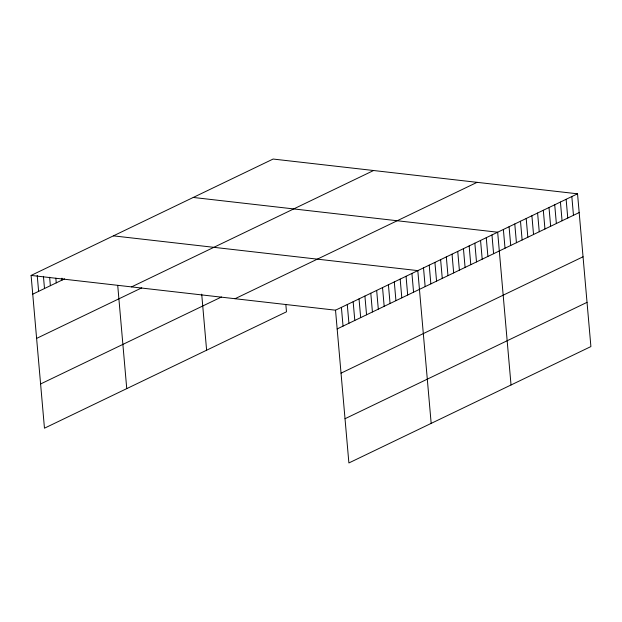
<?xml version="1.0" encoding="UTF-8"?>
<svg xmlns="http://www.w3.org/2000/svg" width="622" height="622" viewBox="0 0 622 622"><rect width="100%" height="100%" fill="white"/><g stroke="black" fill="none" stroke-linecap="round" stroke-linejoin="round"><path stroke-width="0.93" d="M285.856 304.733L286.478 311.809L44.465 428.193L31.1 275.429L273.112 159.045L577.535 193.807L590.9 346.571L348.888 462.955L335.522 310.191L577.535 193.807M32.741 294.175L64.649 278.835M131.561 286.897L373.573 170.521M36.612 338.399L141.715 287.862M40.593 383.968L221.486 296.982M235.062 298.715L477.074 182.339M337.163 328.937L579.175 212.553M341.035 373.161L583.047 256.777M345.016 418.73L587.028 302.346M193.248 197.454L497.67 232.216L511.035 384.979M113.383 235.855L417.805 270.617L431.17 423.38M31.1 275.429L335.522 310.191M571.828 196.552L573.468 215.298M566.129 199.297L567.769 218.042M560.422 202.033L562.063 220.787M554.715 204.778L556.356 223.531M549.008 207.523L550.649 226.268M543.309 210.267L544.95 229.013M537.602 213.012L539.243 231.757M531.896 215.756L533.536 234.502M526.196 218.493L527.837 237.246M520.49 221.238L522.13 239.991M514.783 223.982L516.423 242.728M509.076 226.727L510.716 245.472M503.377 229.471L505.017 248.217M491.963 234.953L493.604 253.706M486.264 237.697L487.905 256.451M480.557 240.442L482.198 259.187M474.85 243.186L476.491 261.932M469.151 245.931L470.784 264.677M463.444 248.676L465.085 267.421M457.738 251.412L459.378 270.166M452.031 254.157L453.671 272.91M446.332 256.902L447.972 275.647M440.625 259.646L442.265 278.392M434.918 262.391L436.558 281.136M429.219 265.135L430.859 283.881M423.512 267.872L425.153 286.625M411.927 273.447L413.568 292.192M406.049 276.269L407.69 295.022M400.171 279.099L401.812 297.845M394.294 281.921L395.934 300.675M388.416 284.752L390.056 303.497M382.538 287.574L384.178 306.327M376.668 290.404L378.308 309.15M370.79 293.226L372.43 311.98M364.912 296.056L366.552 314.802M359.034 298.887L360.674 317.632M353.156 301.709L354.797 320.454M347.278 304.539L348.919 323.284M341.4 307.361L343.041 326.107M201.707 294.144L206.613 350.217M117.737 285.568L126.748 388.626M61.967 278.166L62.13 280.048M55.84 278.182L56.252 282.87M49.636 277.257L50.374 285.7M43.431 276.339L44.496 288.522M37.227 275.414L38.618 291.353"/></g></svg>
